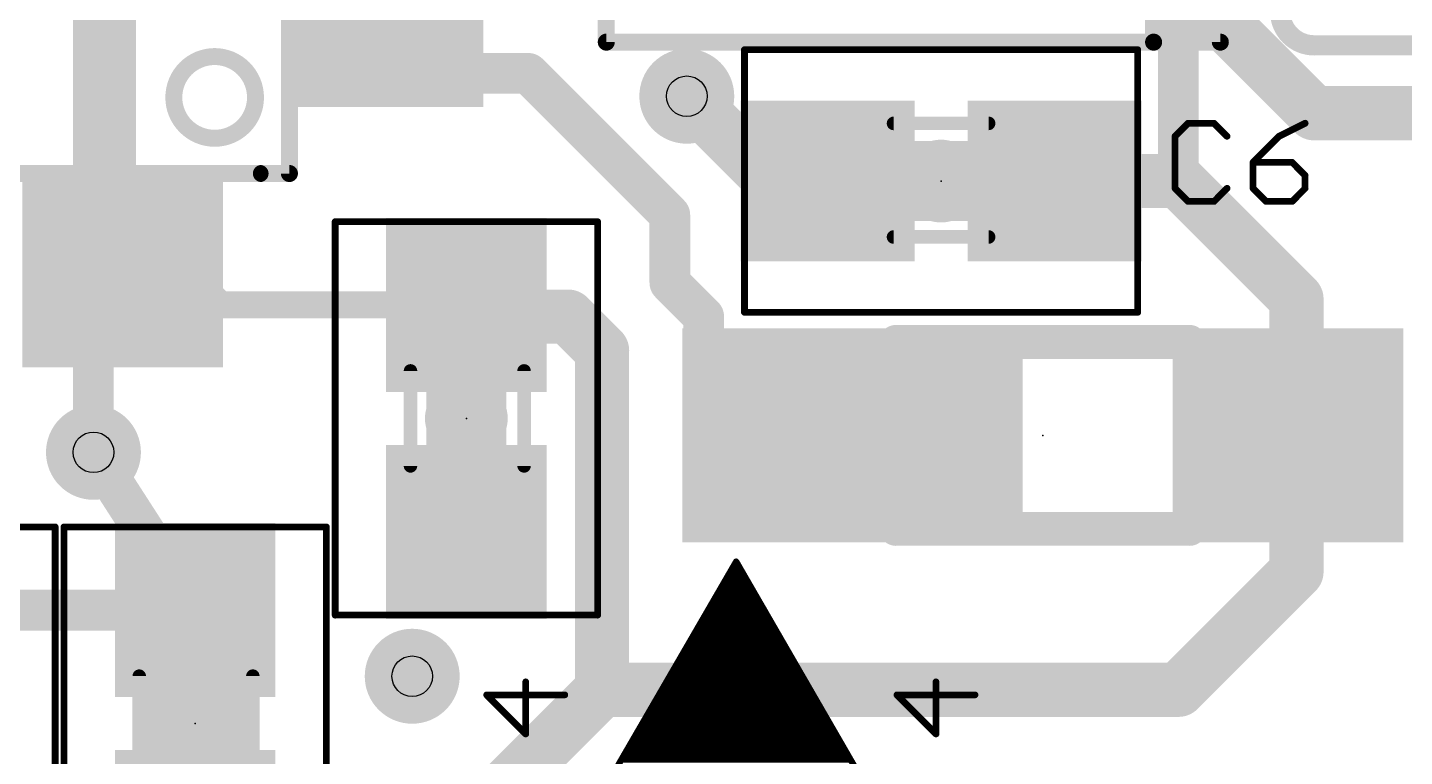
# Model space of a CAD drawing. Header units: inches. Extents: x 45 to 322, y 27 to 227.
# Drawn here: x 291.85 to 302.17, y 88.8 to 94.26 of the extents above; entities that cross this region are included whole.
import ezdxf

# ---------------------------------------------------------------- set-up
doc = ezdxf.new("R2010")
doc.units = ezdxf.units.IN
doc.header["$MEASUREMENT"] = 0
for name, color, linetype in [('1', 22, 'Continuous'), ('16', 175, 'Continuous'), ('18', 82, 'Continuous'), ('21', 253, 'Continuous'), ('22', 253, 'Continuous'), ('23', 7, 'Continuous'), ('25', 253, 'Continuous'), ('29', 253, 'Continuous'), ('31', 253, 'Continuous'), ('35', 253, 'Continuous'), ('39', 22, 'Continuous'), ('44', 253, 'Continuous'), ('51', 253, 'Continuous')]:
    doc.layers.add(name, color=color, linetype=linetype)

# ---------------------------------------------------------------- blocks, each defined once
blk = doc.blocks.new('RECT')
blk.add_solid([(-0.5, -0.5), (0.5, -0.5), (-0.5, 0.5), (0.5, 0.5)])
blk = doc.blocks.new('ROUNDV')
at = {"const_width": 0.5}
blk.add_lwpolyline([(0, -0.25, 1), (0, 0.25, 1), (0, -0.25)], format="xyb", dxfattribs=at)

msp = doc.modelspace()

# ---------------------------------------------------------------- linework, layer by layer
msp.add_spline([(284.592, 226.968), (322.092, 126.968), (284.592, 26.968)], degree=3)
at = {"layer": '1'}
for points, const_width in [([(300.221, 94.892), (301.491, 93.622)], 0.406), ([(292.565, 92.42), (292.565, 94.725)], 0.203), ([(300.475, 93.114), (300.475, 94.638)], 0.305), ([(294.565, 93.92), (295.605, 93.92)], 0.305), ([(295.605, 93.92), (296.665, 92.86)], 0.305), ([(297.427, 93.114), (296.792, 93.749)], 0.406), ([(301.491, 93.622), (303.777, 93.622)], 0.406), ([(297.847, 93.114), (297.427, 93.114)], 0.406), ([(300.475, 93.114), (299.547, 93.114)], 0.406), ([(301.359, 92.23), (300.475, 93.114)], 0.406), ([(296.665, 92.86), (296.665, 92.352)], 0.305), ([(293.299, 92.186), (293.065, 92.42)], 0.203), ([(296.665, 92.352), (296.919, 92.098)], 0.305), ([(301.359, 91.209), (301.359, 92.23)], 0.406), ([(295.229, 92.098), (295.141, 92.186)], 0.406), ([(295.141, 92.186), (293.299, 92.186)], 0.203), ([(295.903, 92.098), (295.229, 92.098)], 0.406), ([(296.157, 91.844), (295.903, 92.098)], 0.406), ([(296.919, 92.098), (296.919, 91.849)], 0.305), ([(296.157, 89.304), (296.157, 91.844)], 0.406), ([(296.919, 91.849), (297.559, 91.209)], 0.305), ([(301.359, 91.209), (301.359, 90.188)], 0.406), ([(292.347, 91.082), (293.109, 89.9)], 0.305), ([(301.359, 90.188), (300.475, 89.304)], 0.406), ([(293.109, 89.9), (291.077, 89.9)], 0.305), ([(295.192, 88.339), (296.157, 89.304)], 0.406), ([(300.475, 89.304), (296.157, 89.304)], 0.406)]:
    msp.add_lwpolyline(points, dxfattribs=dict(at, const_width=const_width))
for points, const_width in [([(294.565, 93.996, 1), (294.565, 93.844)], 0.152), ([(295.659, 93.974, 1), (295.551, 93.866)], 0.152), ([(295.605, 93.844, 1), (295.605, 93.996)], 0.152), ([(296.864, 93.821, 1), (296.72, 93.677)], 0.203), ([(301.491, 93.723, 1), (301.491, 93.52)], 0.203), ([(301.419, 93.55, 1), (301.563, 93.694)], 0.203), ([(297.427, 93.215, 1), (297.427, 93.012)], 0.203), ([(297.355, 93.042, 1), (297.499, 93.186)], 0.203), ([(297.847, 93.012, 1), (297.847, 93.215)], 0.203), ([(299.547, 93.215, 1), (299.547, 93.012)], 0.203), ([(300.547, 93.186, 1), (300.403, 93.042)], 0.203), ([(300.475, 93.012, 1), (300.475, 93.215)], 0.203), ([(300.399, 93.114, 1), (300.551, 93.114)], 0.152), ([(296.741, 92.86, 1), (296.589, 92.86)], 0.152), ([(296.611, 92.806, 1), (296.719, 92.914)], 0.152), ([(292.514, 92.42, 1), (292.616, 92.42)], 0.102), ([(293.101, 92.456, 1), (293.029, 92.384)], 0.102), ([(296.719, 92.406, 1), (296.611, 92.298)], 0.152), ([(296.589, 92.352, 1), (296.741, 92.352)], 0.152), ([(301.461, 92.23, 1), (301.257, 92.23)], 0.203), ([(295.213, 92.258, 1), (295.069, 92.114)], 0.203), ([(301.287, 92.158, 1), (301.431, 92.302)], 0.203), ([(293.299, 92.237, 1), (293.299, 92.135)], 0.102), ([(293.263, 92.15, 1), (293.335, 92.222)], 0.102), ([(295.229, 92.199, 1), (295.229, 91.996)], 0.203), ([(295.157, 92.026, 1), (295.301, 92.17)], 0.203), ([(295.141, 92.135, 1), (295.141, 92.237)], 0.102), ([(295.975, 92.17, 1), (295.831, 92.026)], 0.203), ([(295.903, 91.996, 1), (295.903, 92.199)], 0.203), ([(296.995, 92.098, 1), (296.843, 92.098)], 0.152), ([(296.865, 92.044, 1), (296.973, 92.152)], 0.152), ([(296.259, 91.844, 1), (296.055, 91.844)], 0.203), ([(296.085, 91.772, 1), (296.229, 91.916)], 0.203), ([(296.973, 91.903, 1), (296.865, 91.795)], 0.152), ([(296.843, 91.849, 1), (296.995, 91.849)], 0.152), ([(301.461, 91.209, 1), (301.257, 91.209)], 0.203), ([(297.505, 91.155, 1), (297.613, 91.263)], 0.152), ([(301.257, 91.209, 1), (301.461, 91.209)], 0.203), ([(292.411, 91.123, 1), (292.283, 91.041)], 0.152), ([(301.431, 90.116, 1), (301.287, 90.26)], 0.203), ([(301.257, 90.188, 1), (301.461, 90.188)], 0.203), ([(293.109, 89.824, 1), (293.109, 89.976)], 0.152), ([(293.045, 89.859, 1), (293.173, 89.941)], 0.152), ([(296.157, 89.405, 1), (296.157, 89.202)], 0.203), ([(296.229, 89.232, 1), (296.085, 89.376)], 0.203), ([(300.403, 89.376, 1), (300.547, 89.232)], 0.203), ([(300.475, 89.202, 1), (300.475, 89.405)], 0.203), ([(296.055, 89.304, 1), (296.259, 89.304)], 0.203)]:
    msp.add_lwpolyline(points, format="xyb", dxfattribs=dict(at, const_width=const_width))
at = {"layer": '16', "const_width": 0.305}
msp.add_lwpolyline([(292.347, 96.162), (292.347, 91.082)], dxfattribs=at)
at = {"layer": '16', "const_width": 0.152}
msp.add_lwpolyline([(292.271, 91.082, 1), (292.423, 91.082)], format="xyb", dxfattribs=at)
at = {"layer": '21'}
for points, const_width in [([(293.815, 100.17), (293.815, 93.17)], 0.127), ([(296.189, 97.154), (296.189, 94.154)], 0.127), ([(300.289, 94.154), (300.289, 97.154)], 0.127), ([(300.789, 94.154), (300.789, 97.154)], 0.127), ([(296.189, 94.154), (300.289, 94.154)], 0.127), ([(300.289, 94.154), (300.789, 94.154)], 0.127), ([(303.015, 94.13), (301.491, 94.13)], 0.152), ([(298.697, 93.144), (298.697, 93.083)], 0.559), ([(293.595, 93.17), (286.815, 93.17)], 0.127), ([(293.815, 93.17), (293.605, 93.17)], 0.127), ([(295.171, 91.336), (295.11, 91.336)], 0.559)]:
    msp.add_lwpolyline(points, dxfattribs=dict(at, const_width=const_width))
for points, const_width in [([(301.237, 94.384, 0.4142), (301.491, 94.13)], 0.152), ([(296.189, 94.186, 1), (296.189, 94.122)], 0.0635), ([(296.157, 94.154, 1), (296.221, 94.154)], 0.0635), ([(300.257, 94.154, 1), (300.321, 94.154)], 0.0635), ([(300.289, 94.186, 1), (300.289, 94.122)], 0.0635), ([(300.289, 94.122, 1), (300.289, 94.186)], 0.0635), ([(300.757, 94.154, 1), (300.821, 94.154)], 0.0635), ([(300.789, 94.122, 1), (300.789, 94.186)], 0.0635), ([(301.491, 94.168, 1), (301.491, 94.092)], 0.0762), ([(301.491, 94.092, 1), (301.491, 94.168)], 0.0762), ([(293.255, 93.434, 1), (293.255, 94.046, 1), (293.255, 93.434)], 0.127), ([(298.837, 93.144, 1), (298.557, 93.144)], 0.279), ([(293.605, 93.202, 1), (293.605, 93.138)], 0.0635), ([(293.595, 93.138, 1), (293.595, 93.202)], 0.0635), ([(293.783, 93.17, 1), (293.847, 93.17)], 0.0635), ([(293.815, 93.138, 1), (293.815, 93.202)], 0.0635), ([(298.557, 93.083, 1), (298.837, 93.083)], 0.279), ([(295.11, 91.476, 1), (295.11, 91.196)], 0.279), ([(295.171, 91.196, 1), (295.171, 91.476)], 0.279)]:
    msp.add_lwpolyline(points, format="xyb", dxfattribs=dict(at, const_width=const_width))
at = {"layer": '22', "const_width": 0.047}
for points in [[(297.162, 90.264), (295.276, 87.011)], [(297.177, 90.238), (297.147, 90.238)], [(299.613, 86.021), (297.162, 90.264)], [(297.231, 90.144), (297.092, 90.144)], [(297.204, 90.191), (297.12, 90.191)], [(297.285, 90.05), (297.038, 90.05)], [(297.258, 90.097), (297.065, 90.097)], [(297.339, 89.956), (296.983, 89.956)], [(297.312, 90.003), (297.011, 90.003)], [(297.394, 89.862), (296.929, 89.862)], [(297.367, 89.909), (296.956, 89.909)], [(297.475, 89.721), (296.847, 89.721)], [(297.448, 89.768), (296.874, 89.768)], [(297.421, 89.815), (296.902, 89.815)], [(297.53, 89.627), (296.793, 89.627)], [(297.502, 89.674), (296.82, 89.674)], [(297.584, 89.533), (296.738, 89.533)], [(297.557, 89.58), (296.765, 89.58)], [(297.638, 89.439), (296.684, 89.439)], [(297.611, 89.486), (296.711, 89.486)], [(297.692, 89.345), (296.629, 89.345)], [(297.665, 89.392), (296.656, 89.392)], [(297.774, 89.204), (296.547, 89.204)], [(297.747, 89.251), (296.575, 89.251)], [(297.72, 89.298), (296.602, 89.298)], [(297.828, 89.11), (296.493, 89.11)], [(297.801, 89.157), (296.52, 89.157)], [(297.883, 89.016), (296.438, 89.016)], [(297.855, 89.063), (296.466, 89.063)], [(297.937, 88.922), (296.384, 88.922)], [(297.91, 88.969), (296.411, 88.969)], [(297.991, 88.828), (296.329, 88.828)], [(297.964, 88.875), (296.357, 88.875)], [(298.018, 88.781), (296.302, 88.781)]]:
    msp.add_lwpolyline(points, dxfattribs=at)
at = {"layer": '22', "const_width": 0.0235}
for points in [[(297.147, 90.25, 1), (297.147, 90.226)], [(297.172, 90.269, 1), (297.151, 90.258)], [(297.172, 90.258, 1), (297.151, 90.269)], [(297.177, 90.226, 1), (297.177, 90.25)], [(297.092, 90.156, 1), (297.092, 90.132)], [(297.12, 90.203, 1), (297.12, 90.179)], [(297.204, 90.179, 1), (297.204, 90.203)], [(297.231, 90.132, 1), (297.231, 90.156)], [(297.038, 90.062, 1), (297.038, 90.038)], [(297.065, 90.109, 1), (297.065, 90.085)], [(297.258, 90.085, 1), (297.258, 90.109)], [(297.285, 90.038, 1), (297.285, 90.062)], [(296.983, 89.968, 1), (296.983, 89.944)], [(297.011, 90.015, 1), (297.011, 89.991)], [(297.312, 89.991, 1), (297.312, 90.015)], [(297.339, 89.944, 1), (297.339, 89.968)], [(296.929, 89.874, 1), (296.929, 89.85)], [(296.956, 89.921, 1), (296.956, 89.897)], [(297.367, 89.897, 1), (297.367, 89.921)], [(297.394, 89.85, 1), (297.394, 89.874)], [(296.847, 89.733, 1), (296.847, 89.709)], [(296.874, 89.78, 1), (296.874, 89.756)], [(296.902, 89.827, 1), (296.902, 89.803)], [(297.421, 89.803, 1), (297.421, 89.827)], [(297.448, 89.756, 1), (297.448, 89.78)], [(297.475, 89.709, 1), (297.475, 89.733)], [(296.793, 89.639, 1), (296.793, 89.615)], [(296.82, 89.686, 1), (296.82, 89.662)], [(297.502, 89.662, 1), (297.502, 89.686)], [(297.53, 89.615, 1), (297.53, 89.639)], [(296.738, 89.545, 1), (296.738, 89.521)], [(296.765, 89.592, 1), (296.765, 89.568)], [(297.557, 89.568, 1), (297.557, 89.592)], [(297.584, 89.521, 1), (297.584, 89.545)], [(296.684, 89.451, 1), (296.684, 89.427)], [(296.711, 89.498, 1), (296.711, 89.474)], [(297.611, 89.474, 1), (297.611, 89.498)], [(297.638, 89.427, 1), (297.638, 89.451)], [(296.629, 89.357, 1), (296.629, 89.333)], [(296.656, 89.404, 1), (296.656, 89.38)], [(297.665, 89.38, 1), (297.665, 89.404)], [(297.692, 89.333, 1), (297.692, 89.357)], [(296.547, 89.216, 1), (296.547, 89.192)], [(296.575, 89.263, 1), (296.575, 89.239)], [(296.602, 89.31, 1), (296.602, 89.286)], [(297.72, 89.286, 1), (297.72, 89.31)], [(297.747, 89.239, 1), (297.747, 89.263)], [(297.774, 89.192, 1), (297.774, 89.216)], [(296.493, 89.122, 1), (296.493, 89.098)], [(296.52, 89.169, 1), (296.52, 89.145)], [(297.801, 89.145, 1), (297.801, 89.169)], [(297.828, 89.098, 1), (297.828, 89.122)], [(296.438, 89.028, 1), (296.438, 89.004)], [(296.466, 89.075, 1), (296.466, 89.051)], [(297.855, 89.051, 1), (297.855, 89.075)], [(297.883, 89.004, 1), (297.883, 89.028)], [(296.384, 88.934, 1), (296.384, 88.91)], [(296.411, 88.981, 1), (296.411, 88.957)], [(297.91, 88.957, 1), (297.91, 88.981)], [(297.937, 88.91, 1), (297.937, 88.934)], [(296.329, 88.84, 1), (296.329, 88.816)], [(296.357, 88.887, 1), (296.357, 88.863)], [(297.964, 88.863, 1), (297.964, 88.887)], [(297.991, 88.816, 1), (297.991, 88.84)]]:
    msp.add_lwpolyline(points, format="xyb", dxfattribs=at)
at = {"layer": '23'}
for p in [(298.697, 93.114), (295.141, 91.336), (299.459, 91.209), (293.109, 89.05)]:
    msp.add_point(p, dxfattribs=at)
at = {"layer": '25', "const_width": 0.0508}
for points in [[(300.547, 93.546), (300.45, 93.449)], [(300.742, 93.546), (300.547, 93.546)], [(300.839, 93.449), (300.742, 93.546)], [(301.424, 93.546), (301.229, 93.449)], [(300.45, 93.449), (300.45, 93.059)], [(301.229, 93.449), (301.034, 93.254)], [(301.034, 93.254), (301.034, 93.059)], [(301.327, 93.254), (301.034, 93.254)], [(301.424, 93.156), (301.327, 93.254)], [(301.424, 93.059), (301.424, 93.156)], [(300.45, 93.059), (300.547, 92.961)], [(300.742, 92.961), (300.839, 93.059)], [(301.034, 93.059), (301.132, 92.961)], [(301.327, 92.961), (301.424, 93.059)], [(300.547, 92.961), (300.742, 92.961)], [(301.132, 92.961), (301.327, 92.961)], [(295.585, 88.973), (295.585, 89.363)], [(298.659, 88.973), (298.659, 89.363)], [(295.878, 89.265), (295.293, 89.265)], [(295.293, 89.265), (295.585, 88.973)], [(298.951, 89.265), (298.366, 89.265)], [(298.366, 89.265), (298.659, 88.973)]]:
    msp.add_lwpolyline(points, dxfattribs=at)
at = {"layer": '25', "const_width": 0.0254}
for points in [[(300.547, 93.559, 1), (300.547, 93.533)], [(300.556, 93.537, 1), (300.538, 93.555)], [(300.751, 93.555, 1), (300.733, 93.537)], [(300.742, 93.533, 1), (300.742, 93.559)], [(301.43, 93.535, 1), (301.418, 93.558)], [(300.462, 93.449, 1), (300.437, 93.449)], [(300.441, 93.458, 1), (300.459, 93.44)], [(300.83, 93.44, 1), (300.848, 93.458)], [(301.223, 93.46, 1), (301.235, 93.437)], [(301.238, 93.44, 1), (301.22, 93.458)], [(301.047, 93.254, 1), (301.022, 93.254)], [(301.034, 93.266, 1), (301.034, 93.241)], [(301.025, 93.263, 1), (301.043, 93.245)], [(301.336, 93.263, 1), (301.318, 93.245)], [(301.327, 93.241, 1), (301.327, 93.266)], [(301.437, 93.156, 1), (301.411, 93.156)], [(301.415, 93.147, 1), (301.433, 93.165)], [(300.459, 93.068, 1), (300.441, 93.05)], [(300.437, 93.059, 1), (300.462, 93.059)], [(300.848, 93.05, 1), (300.83, 93.068)], [(301.043, 93.068, 1), (301.025, 93.05)], [(301.022, 93.059, 1), (301.047, 93.059)], [(301.411, 93.059, 1), (301.437, 93.059)], [(301.433, 93.05, 1), (301.415, 93.068)], [(300.547, 92.974, 1), (300.547, 92.949)], [(300.538, 92.952, 1), (300.556, 92.97)], [(300.733, 92.97, 1), (300.751, 92.952)], [(300.742, 92.949, 1), (300.742, 92.974)], [(301.132, 92.974, 1), (301.132, 92.949)], [(301.123, 92.952, 1), (301.141, 92.97)], [(301.318, 92.97, 1), (301.336, 92.952)], [(301.327, 92.949, 1), (301.327, 92.974)], [(295.598, 89.363, 1), (295.573, 89.363)], [(298.671, 89.363, 1), (298.646, 89.363)], [(295.293, 89.278, 1), (295.293, 89.253)], [(295.302, 89.274, 1), (295.284, 89.257)], [(295.878, 89.253, 1), (295.878, 89.278)], [(298.366, 89.278, 1), (298.366, 89.253)], [(298.375, 89.274, 1), (298.357, 89.257)], [(298.951, 89.253, 1), (298.951, 89.278)], [(295.573, 88.973, 1), (295.598, 88.973)], [(295.576, 88.964, 1), (295.594, 88.982)], [(298.646, 88.973, 1), (298.671, 88.973)], [(298.65, 88.964, 1), (298.668, 88.982)]]:
    msp.add_lwpolyline(points, format="xyb", dxfattribs=at)
at = {"layer": '39', "const_width": 0.0508}
for points in [[(297.224, 94.097), (300.17, 94.097)], [(297.224, 92.131), (297.224, 94.097)], [(300.17, 94.097), (300.17, 92.131)], [(294.158, 89.863), (294.158, 92.809)], [(294.158, 92.809), (296.124, 92.809)], [(296.124, 92.809), (296.124, 89.863)], [(300.17, 92.131), (297.224, 92.131)], [(290.094, 90.523), (292.06, 90.523)], [(292.06, 90.523), (292.06, 87.577)], [(292.126, 87.577), (292.126, 90.523)], [(292.126, 90.523), (294.092, 90.523)], [(294.092, 90.523), (294.092, 87.577)], [(296.124, 89.863), (294.158, 89.863)]]:
    msp.add_lwpolyline(points, dxfattribs=at)
at = {"layer": '39', "const_width": 0.0254}
for points in [[(297.224, 94.11, 1), (297.224, 94.084)], [(297.237, 94.097, 1), (297.211, 94.097)], [(300.183, 94.097, 1), (300.157, 94.097)], [(300.17, 94.084, 1), (300.17, 94.11)], [(294.171, 92.809, 1), (294.145, 92.809)], [(294.158, 92.822, 1), (294.158, 92.796)], [(296.137, 92.809, 1), (296.111, 92.809)], [(296.124, 92.796, 1), (296.124, 92.822)], [(297.224, 92.144, 1), (297.224, 92.118)], [(297.211, 92.131, 1), (297.237, 92.131)], [(300.157, 92.131, 1), (300.183, 92.131)], [(300.17, 92.118, 1), (300.17, 92.144)], [(292.073, 90.523, 1), (292.047, 90.523)], [(292.06, 90.51, 1), (292.06, 90.536)], [(292.139, 90.523, 1), (292.113, 90.523)], [(292.126, 90.536, 1), (292.126, 90.51)], [(294.105, 90.523, 1), (294.079, 90.523)], [(294.092, 90.51, 1), (294.092, 90.536)], [(294.158, 89.876, 1), (294.158, 89.85)], [(294.145, 89.863, 1), (294.171, 89.863)], [(296.111, 89.863, 1), (296.137, 89.863)], [(296.124, 89.85, 1), (296.124, 89.876)]]:
    msp.add_lwpolyline(points, format="xyb", dxfattribs=at)
at = {"layer": '44'}
for centre in [(296.792, 93.749), (292.347, 91.082), (294.735, 89.405)]:
    msp.add_circle(centre, 0.152, dxfattribs=at)
at = {"layer": '51'}
for points, const_width in [([(298.341, 93.546), (299.053, 93.546)], 0.102), ([(298.341, 92.695), (299.053, 92.695)], 0.102), ([(298.359, 91.909), (300.559, 91.909)], 0.254), ([(298.359, 90.509), (298.359, 91.909)], 0.254), ([(300.559, 91.909), (300.559, 90.509)], 0.254), ([(294.722, 91.692), (294.722, 90.98)], 0.102), ([(295.573, 91.692), (295.573, 90.98)], 0.102), ([(300.559, 90.509), (298.359, 90.509)], 0.254), ([(292.69, 89.406), (292.69, 88.694)], 0.102), ([(293.541, 89.406), (293.541, 88.694)], 0.102)]:
    msp.add_lwpolyline(points, dxfattribs=dict(at, const_width=const_width))
for points, const_width in [([(298.341, 93.571, 1), (298.341, 93.52)], 0.0508), ([(299.053, 93.52, 1), (299.053, 93.571)], 0.0508), ([(298.341, 92.72, 1), (298.341, 92.669)], 0.0508), ([(299.053, 92.669, 1), (299.053, 92.72)], 0.0508), ([(298.359, 91.972, 1), (298.359, 91.845)], 0.127), ([(298.422, 91.909, 1), (298.295, 91.909)], 0.127), ([(300.622, 91.909, 1), (300.495, 91.909)], 0.127), ([(300.559, 91.845, 1), (300.559, 91.972)], 0.127), ([(294.747, 91.692, 1), (294.697, 91.692)], 0.0508), ([(295.598, 91.692, 1), (295.548, 91.692)], 0.0508), ([(294.697, 90.98, 1), (294.747, 90.98)], 0.0508), ([(295.548, 90.98, 1), (295.598, 90.98)], 0.0508), ([(298.359, 90.572, 1), (298.359, 90.445)], 0.127), ([(298.295, 90.509, 1), (298.422, 90.509)], 0.127), ([(300.495, 90.509, 1), (300.622, 90.509)], 0.127), ([(300.559, 90.445, 1), (300.559, 90.572)], 0.127), ([(292.715, 89.406, 1), (292.665, 89.406)], 0.0508), ([(293.566, 89.406, 1), (293.516, 89.406)], 0.0508)]:
    msp.add_lwpolyline(points, format="xyb", dxfattribs=dict(at, const_width=const_width))

# ---------------------------------------------------------------- block references
at = {"layer": '1', "xscale": 1.2, "yscale": 0.3}
for p, rotation in [((294.565, 93.92), 180), ((292.065, 92.42), 90), ((292.565, 92.42), 90), ((293.065, 92.42), 90)]:
    msp.add_blockref('RECT', p, dxfattribs=dict(at, rotation=rotation))
at = {"layer": '1', "xscale": 1.1}
for p in [(297.847, 93.114), (299.547, 93.114)]:
    msp.add_blockref('RECT', p, dxfattribs=at)
at = {"layer": '1', "xscale": 1.1, "rotation": 270}
for p in [(295.141, 92.186), (295.141, 90.486), (293.109, 89.9)]:
    msp.add_blockref('RECT', p, dxfattribs=at)
at = {"layer": '1', "xscale": 1.4, "yscale": 1.4}
for p in [(297.559, 91.209), (301.359, 91.209)]:
    msp.add_blockref('RECT', p, dxfattribs=at)
at = {"layer": '18', "xscale": 0.7112, "yscale": 0.7112}
for p in [(296.792, 93.749), (296.792, 93.749), (292.347, 91.082), (292.347, 91.082), (294.735, 89.405), (294.735, 89.405)]:
    msp.add_blockref('ROUNDV', p, dxfattribs=at)
at = {"layer": '21', "xscale": 0.4572, "yscale": 0.762, "rotation": 270}
msp.add_blockref('RECT', (293.109, 89.05), dxfattribs=at)
at = {"layer": '29'}
for p, xscale, yscale, rotation in [((294.565, 94.42), 1.4032, 0.5032, 180), ((294.565, 93.92), 1.4032, 0.5032, 180), ((292.065, 92.42), 1.4032, 0.5032, 90), ((292.565, 92.42), 1.4032, 0.5032, 90), ((293.065, 92.42), 1.4032, 0.5032, 90), ((295.141, 92.186), 1.3032, 1.2032, 270), ((295.141, 90.486), 1.3032, 1.2032, 270), ((293.109, 89.9), 1.3032, 1.2032, 270), ((293.109, 88.2), 1.3032, 1.2032, 270)]:
    msp.add_blockref('RECT', p, dxfattribs=dict(at, xscale=xscale, yscale=yscale, rotation=rotation))
for p, xscale, yscale in [((297.847, 93.114), 1.3032, 1.2032), ((299.547, 93.114), 1.3032, 1.2032), ((297.559, 91.209), 1.6032, 1.6032), ((301.359, 91.209), 1.6032, 1.6032)]:
    msp.add_blockref('RECT', p, dxfattribs=dict(at, xscale=xscale, yscale=yscale))
at = {"layer": '31', "xscale": 1.2, "yscale": 0.3}
for p, rotation in [((294.565, 93.92), 180), ((292.065, 92.42), 90), ((292.565, 92.42), 90), ((293.065, 92.42), 90)]:
    msp.add_blockref('RECT', p, dxfattribs=dict(at, rotation=rotation))
at = {"layer": '31', "xscale": 1.1}
for p in [(297.847, 93.114), (299.547, 93.114)]:
    msp.add_blockref('RECT', p, dxfattribs=at)
at = {"layer": '31', "xscale": 1.1, "rotation": 270}
for p in [(295.141, 92.186), (295.141, 90.486), (293.109, 89.9)]:
    msp.add_blockref('RECT', p, dxfattribs=at)
at = {"layer": '31', "xscale": 1.4, "yscale": 1.4}
for p in [(297.559, 91.209), (301.359, 91.209)]:
    msp.add_blockref('RECT', p, dxfattribs=at)
at = {"layer": '35', "xscale": 0.3998, "yscale": 0.6}
msp.add_blockref('RECT', (298.697, 93.114), dxfattribs=at)
at = {"layer": '35', "xscale": 0.3998, "yscale": 0.6, "rotation": 270}
for p in [(295.141, 91.336), (293.109, 89.05)]:
    msp.add_blockref('RECT', p, dxfattribs=at)
at = {"layer": '51', "xscale": 0.22, "rotation": 90}
msp.add_blockref('RECT', (294.315, 93.92), dxfattribs=at)
at = {"layer": '51'}
for p, xscale, yscale in [((298.109, 93.119), 0.5001, 0.95), ((299.277, 93.119), 0.5001, 0.95), ((298.859, 91.234), 0.9, 1.35), ((297.884, 91.184), 0.75, 0.85), ((301.034, 91.184), 0.75, 0.85)]:
    msp.add_blockref('RECT', p, dxfattribs=dict(at, xscale=xscale, yscale=yscale))
at = {"layer": '51', "xscale": 0.22}
for p in [(292.065, 92.67), (292.565, 92.67), (293.065, 92.67)]:
    msp.add_blockref('RECT', p, dxfattribs=at)
at = {"layer": '51', "xscale": 0.5001, "yscale": 0.95, "rotation": 270}
for p in [(295.146, 91.924), (295.146, 90.756), (293.114, 89.638)]:
    msp.add_blockref('RECT', p, dxfattribs=at)

doc.saveas('drawing.dxf')
